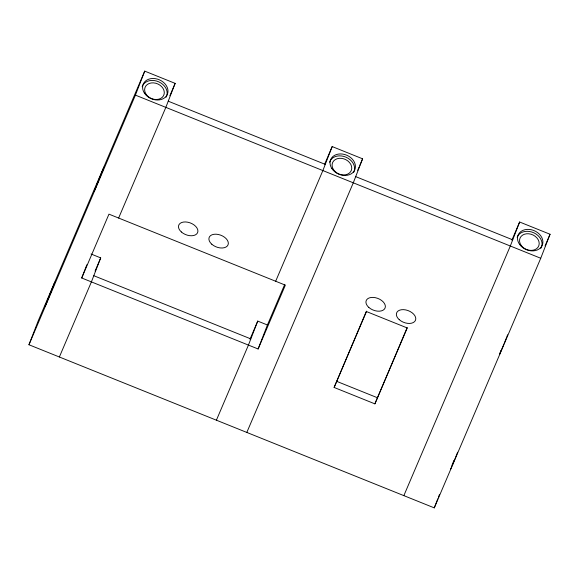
<?xml version="1.0" encoding="UTF-8"?>
<svg xmlns="http://www.w3.org/2000/svg" width="579" height="579" viewBox="0 0 579 579"><rect width="100%" height="100%" fill="white"/><g stroke="black" fill="none" stroke-linecap="round" stroke-linejoin="round"><path stroke-width="0.87" d="M450.621 468.932L450.411 469.591L451.743 466.696M500.98 350.469L499.568 354.319L503.759 344.527M511.887 240.169L519.631 222.01L550.05 234.249L540.743 258.256L434.272 507.877L28.95 344.751L38.257 320.744L144.728 71.123L175.148 83.369L165.84 107.368L118.63 218.044M28.95 344.751L135.421 95.13L144.728 71.123M81.719 277.992L108.953 214.15L285.346 285.143L258.118 348.985L81.719 277.992L86.85 264.755M91.026 253.993L100.703 257.894L91.402 281.893L59.369 356.99M284.752 284.361L267.418 324.985L257.742 321.092L248.434 345.091L216.401 420.188M246.82 432.433L353.291 182.812L362.599 158.812L332.18 146.567L322.872 170.566L275.669 281.249M258.118 348.985L267.418 324.985M334.119 387.452L366.485 311.56L407.254 327.967L374.888 403.86L334.119 387.452L366.42 311.155M374.888 403.86L407.189 327.562M519.631 222.01L510.323 246.01L403.853 495.631M434.272 507.877L437.804 498.772M438.448 497.115L439.41 494.632M451.953 465.378L452.727 463.388M506.828 336.848L507.631 334.792M452.988 462.722L453.885 460.464M457.627 452.213L455.478 457.605M506.56 337.528L504.07 343.76M455.159 458.402L452.076 465.907M95.072 271.095L100.703 257.894M169.864 95.752L175.148 83.369M249.998 339.243L257.742 321.092M324.435 164.726L332.18 146.567M357.67 170.364L359.074 167.063M359.783 165.413L362.599 158.812M545.078 245.901L550.05 234.249M168.236 101.187L325.275 164.385M355.694 176.624L512.726 239.829M135.421 95.13L540.743 258.256M93.798 275.705L250.83 338.903M336.515 381.271L377.284 397.679M142.152 86.734A13.1 10.284 23.1 0 1 158.675 81.798A13.1 10.284 23.1 0 1 166.035 97.258M329.581 162.236A13.1 10.284 23.1 0 1 346.054 157.206A13.1 10.284 23.1 0 1 353.523 172.643M517.156 237.325A13.1 10.284 23.1 0 1 533.939 232.845A13.1 10.284 23.1 0 1 540.779 248.405M45.155 306.233L54.853 282.205L45.155 306.233M94.507 190.397L94.239 191.193L104.003 167.07L94.507 190.397M144.352 93.038A13.1 10.284 23.1 0 0 166.361 96.078A13.1 10.284 23.1 0 0 155.143 78.628A13.1 10.284 23.1 0 0 144.352 93.038M331.839 168.54A13.1 10.284 23.1 0 0 353.849 171.471A13.1 10.284 23.1 0 0 342.515 154.057A13.1 10.284 23.1 0 0 331.839 168.54M519.638 244.49A13.1 10.284 23.1 0 0 541.604 246.473A13.1 10.284 23.1 0 0 529.322 229.429A13.1 10.284 23.1 0 0 519.638 244.49M399.228 319.651A10.14 6.282 21.2 0 0 415.476 320.325A10.14 6.282 21.2 0 0 403.498 309.642A10.14 6.282 21.2 0 0 399.228 319.651M368.809 307.413A10.14 6.282 21.2 0 0 385.057 308.086A10.14 6.282 21.2 0 0 373.079 297.396A10.14 6.282 21.2 0 0 368.809 307.413M211.776 244.215A10.14 6.282 21.2 0 0 228.025 244.888A10.14 6.282 21.2 0 0 216.047 234.198A10.14 6.282 21.2 0 0 211.776 244.215M181.357 231.969A10.14 6.282 21.2 0 0 197.605 232.642A10.14 6.282 21.2 0 0 185.627 221.952A10.14 6.282 21.2 0 0 181.357 231.969M521.122 245.315A10.14 7.961 23.1 0 0 538.137 247.074A10.14 7.961 23.1 0 0 528.844 233.786A10.14 7.961 23.1 0 0 521.122 245.315M333.598 169.777A10.14 7.961 23.1 0 0 350.628 171.717A10.14 7.961 23.1 0 0 341.516 158.357A10.14 7.961 23.1 0 0 333.598 169.777M146.545 94.884A10.14 7.961 23.1 0 0 163.481 95.788A10.14 7.961 23.1 0 0 153.363 82.862A10.14 7.961 23.1 0 0 146.545 94.884"/></g></svg>
